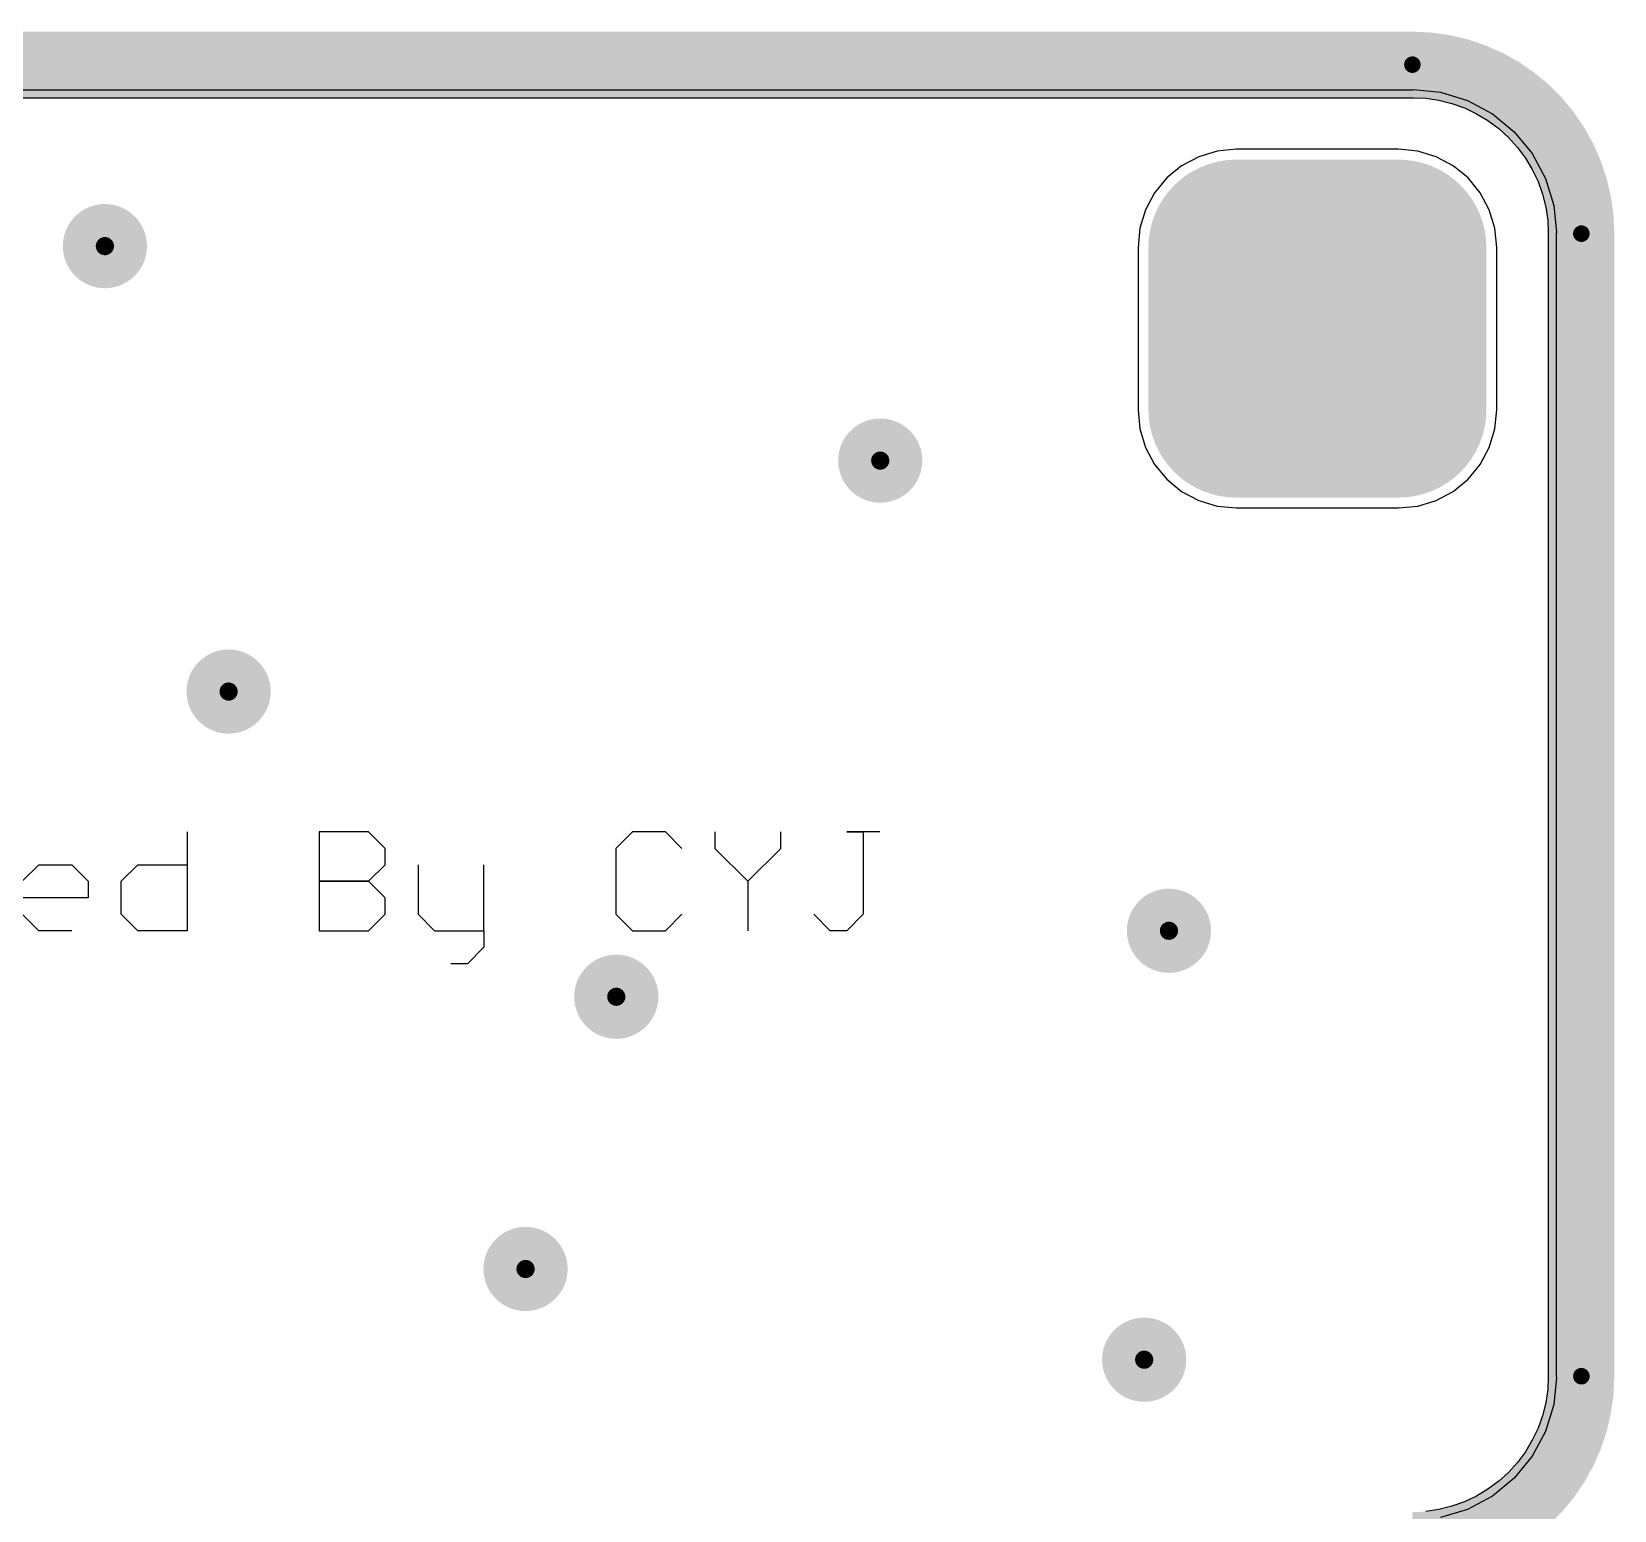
# Model space of a CAD drawing. Header units: millimetres. Extents: x 19 to 120, y 15 to 116.
# Drawn here: x 95.39 to 119.76, y 93.44 to 116.21 of the extents above; entities that cross this region are included whole.
import ezdxf

# ---------------------------------------------------------------- set-up
doc = ezdxf.new("R2010")
doc.units = ezdxf.units.MM
for name, color, linetype in [('BottomLayer', 5, 'Continuous'), ('BottomSolder', 6, 'Continuous'), ('InternalPlane1', 76, 'Continuous'), ('InternalPlane2', 16, 'Continuous'), ('KeepOutLayer', 6, 'Continuous'), ('Mechanical1', 6, 'Continuous'), ('MultiLayer', 9, 'Continuous'), ('PadHoleLayer', 156, 'Continuous'), ('TopLayer', 1, 'Continuous'), ('TopOverlay', 2, 'Continuous'), ('TopSolder', 216, 'Continuous'), ('ViaHoleLayer', 16, 'Continuous')]:
    doc.layers.add(name, color=color, linetype=linetype)

# ---------------------------------------------------------------- blocks, each defined once
blk = doc.blocks.new('D_______B_CYJ_4')
at = {"layer": 'TopOverlay'}
for p, q in [((-48.26, 2.285), (-48.26, 0.762)), ((-47.498, 2.285), (-48.26, 2.285)), ((-47.244, 2.031), (-47.498, 2.285)), ((-36.834, 2.285), (-36.834, 0.762)), ((-34.802, 2.285), (-34.802, 0.762)), ((-34.041, 2.285), (-34.802, 2.285)), ((-33.787, 2.031), (-34.041, 2.285)), ((-29.978, 2.285), (-30.232, 2.031)), ((-29.47, 2.285), (-29.978, 2.285)), ((-29.216, 2.031), (-29.47, 2.285)), ((-28.708, 2.285), (-28.708, 2.031)), ((-27.693, 2.031), (-27.693, 2.285)), ((-26.169, 2.285), (-26.677, 2.285)), ((-26.677, 2.285), (-26.423, 2.285)), ((-26.423, 2.285), (-26.423, 1.016)), ((-47.244, 1.016), (-47.244, 2.031)), ((-33.787, 1.778), (-33.787, 2.031)), ((-30.232, 2.031), (-30.232, 1.016)), ((-28.708, 2.031), (-28.2, 1.524)), ((-28.2, 1.524), (-27.693, 2.031)), ((-46.736, 1.524), (-46.483, 1.778)), ((-46.483, 1.778), (-45.975, 1.778)), ((-45.975, 1.778), (-45.721, 1.524)), ((-45.213, 1.524), (-44.959, 1.778)), ((-44.959, 1.778), (-44.197, 1.778)), ((-43.436, 1.778), (-43.689, 1.778)), ((-43.436, 0.762), (-43.436, 1.778)), ((-42.166, 1.778), (-42.42, 1.524)), ((-41.404, 1.778), (-42.166, 1.778)), ((-41.404, 0.508), (-41.404, 1.778)), ((-40.896, 0.762), (-40.896, 1.778)), ((-40.896, 1.778), (-40.135, 1.778)), ((-40.135, 1.778), (-39.881, 1.524)), ((-39.373, 1.524), (-39.119, 1.778)), ((-39.119, 1.778), (-38.611, 1.778)), ((-38.611, 1.778), (-38.357, 1.524)), ((-37.849, 1.524), (-37.595, 1.778)), ((-37.595, 1.778), (-36.834, 1.778)), ((-34.041, 1.524), (-33.787, 1.778)), ((-33.279, 1.778), (-33.279, 1.016)), ((-32.263, 0.762), (-32.263, 1.778)), ((-46.736, 1.016), (-46.736, 1.524)), ((-45.721, 1.524), (-45.721, 1.27)), ((-44.959, 1.27), (-45.213, 1.524)), ((-42.42, 1.524), (-42.42, 1.016)), ((-39.881, 1.524), (-39.881, 0.762)), ((-39.373, 1.016), (-39.373, 1.524)), ((-38.357, 1.524), (-38.357, 1.27)), ((-37.849, 1.016), (-37.849, 1.524)), ((-34.041, 1.524), (-34.802, 1.524)), ((-34.802, 1.524), (-34.041, 1.524)), ((-33.787, 1.27), (-34.041, 1.524)), ((-28.2, 1.524), (-28.2, 0.762)), ((-45.721, 1.27), (-46.736, 1.27)), ((-44.451, 1.27), (-44.959, 1.27)), ((-44.197, 1.016), (-44.451, 1.27)), ((-38.357, 1.27), (-39.373, 1.27)), ((-33.787, 1.016), (-33.787, 1.27)), ((-47.498, 0.762), (-47.244, 1.016)), ((-46.483, 0.762), (-46.736, 1.016)), ((-44.451, 0.762), (-44.197, 1.016)), ((-42.42, 1.016), (-42.166, 0.762)), ((-39.119, 0.762), (-39.373, 1.016)), ((-37.595, 0.762), (-37.849, 1.016)), ((-34.041, 0.762), (-33.787, 1.016)), ((-33.279, 1.016), (-33.025, 0.762)), ((-30.232, 1.016), (-29.978, 0.762)), ((-29.47, 0.762), (-29.216, 1.016)), ((-26.931, 0.762), (-27.185, 1.016)), ((-26.423, 1.016), (-26.677, 0.762)), ((-48.26, 0.762), (-47.498, 0.762)), ((-45.975, 0.762), (-46.483, 0.762)), ((-45.213, 0.762), (-44.451, 0.762)), ((-43.689, 0.762), (-43.182, 0.762)), ((-43.182, 0.762), (-43.436, 0.762)), ((-42.166, 0.762), (-41.404, 0.762)), ((-38.611, 0.762), (-39.119, 0.762)), ((-36.834, 0.762), (-37.595, 0.762)), ((-34.802, 0.762), (-34.041, 0.762)), ((-33.025, 0.762), (-32.263, 0.762)), ((-32.263, 0.762), (-32.263, 0.508)), ((-29.978, 0.762), (-29.47, 0.762)), ((-26.677, 0.762), (-26.931, 0.762)), ((-41.658, 0.254), (-41.404, 0.508)), ((-32.263, 0.508), (-32.517, 0.254)), ((-41.912, 0.254), (-41.658, 0.254)), ((-32.517, 0.254), (-32.771, 0.254))]:
    blk.add_line(p, q, dxfattribs=at)

msp = doc.modelspace()

# ---------------------------------------------------------------- linework, layer by layer
at = {"layer": 'BottomLayer'}
for p, q in [((21.906, 115.309), (116.651, 115.309)), ((116.651, 115.309), (116.67, 115.312)), ((116.67, 115.312), (117.084, 115.271)), ((117.084, 115.271), (117.5, 115.145)), ((117.5, 115.145), (117.884, 114.94)), ((117.884, 114.94), (118.22, 114.664)), ((118.22, 114.664), (118.496, 114.328)), ((113.644, 114.365), (113.361, 114.279)), ((113.939, 114.394), (113.644, 114.365)), ((116.439, 114.394), (113.939, 114.394)), ((116.734, 114.365), (116.439, 114.394)), ((117.017, 114.279), (116.734, 114.365)), ((118.496, 114.328), (118.701, 113.944)), ((113.099, 114.14), (112.87, 113.952)), ((113.361, 114.279), (113.099, 114.14)), ((117.279, 114.14), (117.017, 114.279)), ((117.508, 113.952), (117.279, 114.14)), ((112.87, 113.952), (112.682, 113.723)), ((117.696, 113.723), (117.508, 113.952)), ((118.701, 113.944), (118.827, 113.528)), ((112.682, 113.723), (112.543, 113.461)), ((117.835, 113.461), (117.696, 113.723)), ((112.543, 113.461), (112.457, 113.178)), ((117.921, 113.178), (117.835, 113.461)), ((118.827, 113.528), (118.868, 113.114)), ((112.457, 113.178), (112.428, 112.883)), ((117.95, 112.883), (117.921, 113.178)), ((118.868, 113.114), (118.865, 113.095)), ((118.865, 113.095), (118.865, 95.504)), ((112.428, 112.883), (112.428, 110.383)), ((117.95, 110.383), (117.95, 112.883)), ((112.428, 110.383), (112.457, 110.088)), ((117.921, 110.088), (117.95, 110.383)), ((112.457, 110.088), (112.543, 109.805)), ((117.835, 109.805), (117.921, 110.088)), ((112.543, 109.805), (112.682, 109.543)), ((117.696, 109.543), (117.835, 109.805)), ((112.682, 109.543), (112.87, 109.314)), ((117.508, 109.314), (117.696, 109.543)), ((112.87, 109.314), (113.099, 109.126)), ((117.279, 109.126), (117.508, 109.314)), ((113.099, 109.126), (113.361, 108.987)), ((113.361, 108.987), (113.644, 108.901)), ((116.734, 108.901), (117.017, 108.987)), ((117.017, 108.987), (117.279, 109.126)), ((113.644, 108.901), (113.939, 108.872)), ((113.939, 108.872), (116.439, 108.872)), ((116.439, 108.872), (116.734, 108.901)), ((118.868, 95.486), (118.827, 95.071)), ((118.865, 95.504), (118.868, 95.486)), ((118.827, 95.071), (118.701, 94.655)), ((118.701, 94.655), (118.496, 94.271)), ((118.496, 94.271), (118.22, 93.935)), ((118.22, 93.935), (117.884, 93.659)), ((117.884, 93.659), (117.5, 93.454)), ((117.5, 93.454), (117.084, 93.328))]:
    msp.add_line(p, q, dxfattribs=at)
for points, const_width in [([(113.314, 112.883, 1), (114.564, 112.883, 1)], 1.25), ([(115.814, 112.883, 1), (117.064, 112.883, 1)], 1.25), ([(96.406, 112.903, 1), (96.634, 112.903, 1)], 0.229), ([(113.314, 110.383, 1), (114.564, 110.383, 1)], 1.25), ([(115.814, 110.383, 1), (117.064, 110.383, 1)], 1.25), ([(108.344, 109.601, 1), (108.572, 109.601, 1)], 0.229), ([(98.311, 106.045, 1), (98.539, 106.045, 1)], 0.229), ([(112.789, 102.362, 1), (113.017, 102.362, 1)], 0.229), ([(104.28, 101.346, 1), (104.508, 101.346, 1)], 0.229), ([(102.883, 97.155, 1), (103.111, 97.155, 1)], 0.229), ([(112.408, 95.758, 1), (112.636, 95.758, 1)], 0.229)]:
    msp.add_lwpolyline(points, format="xyb", close=True, dxfattribs=dict(at, const_width=const_width))
for points in [[(113.939, 109.133), (116.439, 109.133), (113.939, 114.133), (116.439, 114.133)], [(112.689, 110.383), (117.689, 110.383), (112.689, 112.883), (117.689, 112.883)]]:
    msp.add_solid(points, dxfattribs=at)
at = {"layer": 'BottomSolder', "const_width": 1.352}
for points in [[(113.263, 112.883, 1), (114.615, 112.883, 1)], [(115.763, 112.883, 1), (117.115, 112.883, 1)], [(113.263, 110.383, 1), (114.615, 110.383, 1)], [(115.763, 110.383, 1), (117.115, 110.383, 1)]]:
    msp.add_lwpolyline(points, format="xyb", close=True, dxfattribs=at)
at = {"layer": 'BottomSolder'}
for points in [[(113.939, 109.031), (116.439, 109.031), (113.939, 114.235), (116.439, 114.235)], [(112.587, 110.383), (117.791, 110.383), (112.587, 112.883), (117.791, 112.883)]]:
    msp.add_solid(points, dxfattribs=at)
at = {"layer": 'InternalPlane1'}
for p, q in [((21.906, 115.187), (116.651, 115.187)), ((116.651, 115.187), (116.668, 115.188)), ((116.668, 115.188), (116.857, 115.179)), ((116.857, 115.179), (117.06, 115.149)), ((117.06, 115.149), (117.259, 115.099)), ((117.259, 115.099), (117.453, 115.03)), ((117.453, 115.03), (117.638, 114.942)), ((117.638, 114.942), (117.815, 114.836)), ((117.815, 114.836), (117.98, 114.714)), ((117.98, 114.714), (118.132, 114.576)), ((118.132, 114.576), (118.27, 114.424)), ((118.27, 114.424), (118.392, 114.259)), ((118.392, 114.259), (118.498, 114.082)), ((118.498, 114.082), (118.586, 113.897)), ((118.586, 113.897), (118.655, 113.703)), ((118.655, 113.703), (118.705, 113.504)), ((118.705, 113.504), (118.735, 113.301)), ((118.735, 113.301), (118.744, 113.112)), ((118.744, 113.112), (118.743, 113.095)), ((118.743, 113.095), (118.743, 95.504)), ((118.735, 95.299), (118.705, 95.096)), ((118.744, 95.487), (118.735, 95.299)), ((118.743, 95.504), (118.744, 95.487)), ((118.705, 95.096), (118.655, 94.896)), ((118.655, 94.896), (118.586, 94.703)), ((118.586, 94.703), (118.498, 94.517)), ((118.392, 94.341), (118.27, 94.176)), ((118.498, 94.517), (118.392, 94.341)), ((118.27, 94.176), (118.132, 94.024)), ((117.98, 93.886), (117.815, 93.763)), ((118.132, 94.024), (117.98, 93.886)), ((117.638, 93.658), (117.453, 93.57)), ((117.815, 93.763), (117.638, 93.658)), ((117.06, 93.451), (116.857, 93.42)), ((117.259, 93.501), (117.06, 93.451)), ((117.453, 93.57), (117.259, 93.501))]:
    msp.add_line(p, q, dxfattribs=at)
at = {"layer": 'InternalPlane1', "const_width": 1.016}
for points in [[(21.906, 115.697), (116.651, 115.697)], [(119.253, 95.504), (119.253, 113.095)]]:
    msp.add_lwpolyline(points, dxfattribs=at)
at = {"layer": 'InternalPlane1'}
for points, const_width in [([(116.397, 115.697, 1), (116.905, 115.697, 1)], 0.508), ([(116.397, 115.697, 1), (116.905, 115.697, 1)], 0.508), ([(114.185, 111.633, 1), (116.193, 111.633, 1)], 2.008), ([(118.999, 113.095, 1), (119.507, 113.095, 1)], 0.508), ([(118.999, 113.095, 1), (119.507, 113.095, 1)], 0.508), ([(118.999, 95.504, 1), (119.507, 95.504, 1)], 0.508), ([(118.999, 95.504, 1), (119.507, 95.504, 1)], 0.508)]:
    msp.add_lwpolyline(points, format="xyb", close=True, dxfattribs=dict(at, const_width=const_width))
at = {"layer": 'InternalPlane1', "const_width": 1.016}
for points in [[(116.651, 115.697, -0.414214), (119.253, 113.095)], [(119.253, 95.504, -0.414214), (116.651, 92.902)]]:
    msp.add_lwpolyline(points, format="xyb", dxfattribs=at)
at = {"layer": 'InternalPlane2'}
for p, q in [((21.906, 115.187), (116.651, 115.187)), ((116.651, 115.187), (116.668, 115.188)), ((116.668, 115.188), (116.857, 115.179)), ((116.857, 115.179), (117.06, 115.149)), ((117.06, 115.149), (117.259, 115.099)), ((117.259, 115.099), (117.453, 115.03)), ((117.453, 115.03), (117.638, 114.942)), ((117.638, 114.942), (117.815, 114.836)), ((117.815, 114.836), (117.98, 114.714)), ((117.98, 114.714), (118.132, 114.576)), ((118.132, 114.576), (118.27, 114.424)), ((118.27, 114.424), (118.392, 114.259)), ((118.392, 114.259), (118.498, 114.082)), ((118.498, 114.082), (118.586, 113.897)), ((118.586, 113.897), (118.655, 113.703)), ((118.655, 113.703), (118.705, 113.504)), ((118.705, 113.504), (118.735, 113.301)), ((118.735, 113.301), (118.744, 113.112)), ((118.744, 113.112), (118.743, 113.095)), ((118.743, 113.095), (118.743, 95.504)), ((118.735, 95.299), (118.705, 95.096)), ((118.744, 95.487), (118.735, 95.299)), ((118.743, 95.504), (118.744, 95.487)), ((118.705, 95.096), (118.655, 94.896)), ((118.655, 94.896), (118.586, 94.703)), ((118.586, 94.703), (118.498, 94.517)), ((118.392, 94.341), (118.27, 94.176)), ((118.498, 94.517), (118.392, 94.341)), ((118.27, 94.176), (118.132, 94.024)), ((117.98, 93.886), (117.815, 93.763)), ((118.132, 94.024), (117.98, 93.886)), ((117.638, 93.658), (117.453, 93.57)), ((117.815, 93.763), (117.638, 93.658)), ((117.06, 93.451), (116.857, 93.42)), ((117.259, 93.501), (117.06, 93.451)), ((117.453, 93.57), (117.259, 93.501))]:
    msp.add_line(p, q, dxfattribs=at)
at = {"layer": 'InternalPlane2', "const_width": 1.016}
for points in [[(21.906, 115.697), (116.651, 115.697)], [(119.253, 95.504), (119.253, 113.095)]]:
    msp.add_lwpolyline(points, dxfattribs=at)
at = {"layer": 'InternalPlane2'}
for points, const_width in [([(116.397, 115.697, 1), (116.905, 115.697, 1)], 0.508), ([(116.397, 115.697, 1), (116.905, 115.697, 1)], 0.508), ([(114.185, 111.633, 1), (116.193, 111.633, 1)], 2.008), ([(118.999, 113.095, 1), (119.507, 113.095, 1)], 0.508), ([(118.999, 113.095, 1), (119.507, 113.095, 1)], 0.508), ([(96.196, 112.903, 1), (96.844, 112.903, 1)], 0.648), ([(108.134, 109.601, 1), (108.782, 109.601, 1)], 0.648), ([(98.101, 106.045, 1), (98.749, 106.045, 1)], 0.648), ([(112.579, 102.362, 1), (113.227, 102.362, 1)], 0.648), ([(104.07, 101.346, 1), (104.718, 101.346, 1)], 0.648), ([(102.673, 97.155, 1), (103.321, 97.155, 1)], 0.648), ([(112.198, 95.758, 1), (112.846, 95.758, 1)], 0.648), ([(118.999, 95.504, 1), (119.507, 95.504, 1)], 0.508), ([(118.999, 95.504, 1), (119.507, 95.504, 1)], 0.508)]:
    msp.add_lwpolyline(points, format="xyb", close=True, dxfattribs=dict(at, const_width=const_width))
at = {"layer": 'InternalPlane2', "const_width": 1.016}
for points in [[(116.651, 115.697, -0.414214), (119.253, 113.095)], [(119.253, 95.504, -0.414214), (116.651, 92.902)]]:
    msp.add_lwpolyline(points, format="xyb", dxfattribs=at)
at = {"layer": 'KeepOutLayer', "const_width": 0.254}
for points in [[(21.906, 115.697), (116.651, 115.697)], [(119.253, 95.504), (119.253, 113.095)]]:
    msp.add_lwpolyline(points, dxfattribs=at)
at = {"layer": 'KeepOutLayer', "const_width": 0.127}
for points in [[(116.588, 115.697, 1), (116.715, 115.697, 1)], [(116.588, 115.697, 1), (116.715, 115.697, 1)], [(119.189, 113.095, 1), (119.317, 113.095, 1)], [(119.189, 113.095, 1), (119.317, 113.095, 1)], [(119.189, 95.504, 1), (119.317, 95.504, 1)], [(119.189, 95.504, 1), (119.317, 95.504, 1)]]:
    msp.add_lwpolyline(points, format="xyb", close=True, dxfattribs=at)
at = {"layer": 'KeepOutLayer', "const_width": 0.254}
for points in [[(116.651, 115.697, -0.414214), (119.253, 113.095)], [(119.253, 95.504, -0.414214), (116.651, 92.902)]]:
    msp.add_lwpolyline(points, format="xyb", dxfattribs=at)
at = {"layer": 'Mechanical1', "const_width": 0.254}
for points in [[(21.906, 115.697), (116.651, 115.697)], [(119.253, 95.504), (119.253, 113.095)]]:
    msp.add_lwpolyline(points, dxfattribs=at)
at = {"layer": 'Mechanical1', "const_width": 0.127}
for points in [[(116.588, 115.697, 1), (116.715, 115.697, 1)], [(116.588, 115.697, 1), (116.715, 115.697, 1)], [(119.189, 113.095, 1), (119.317, 113.095, 1)], [(119.189, 113.095, 1), (119.317, 113.095, 1)], [(119.189, 95.504, 1), (119.317, 95.504, 1)], [(119.189, 95.504, 1), (119.317, 95.504, 1)]]:
    msp.add_lwpolyline(points, format="xyb", close=True, dxfattribs=at)
at = {"layer": 'Mechanical1', "const_width": 0.254}
for points in [[(116.651, 115.697, -0.414214), (119.253, 113.095)], [(119.253, 95.504, -0.414214), (116.651, 92.902)]]:
    msp.add_lwpolyline(points, format="xyb", dxfattribs=at)
at = {"layer": 'MultiLayer'}
for points, const_width in [([(113.314, 112.883, 1), (114.564, 112.883, 1)], 1.25), ([(115.814, 112.883, 1), (117.064, 112.883, 1)], 1.25), ([(96.406, 112.903, 1), (96.634, 112.903, 1)], 0.229), ([(113.314, 110.383, 1), (114.564, 110.383, 1)], 1.25), ([(115.814, 110.383, 1), (117.064, 110.383, 1)], 1.25), ([(108.344, 109.601, 1), (108.572, 109.601, 1)], 0.229), ([(98.311, 106.045, 1), (98.539, 106.045, 1)], 0.229), ([(112.789, 102.362, 1), (113.017, 102.362, 1)], 0.229), ([(104.28, 101.346, 1), (104.508, 101.346, 1)], 0.229), ([(102.883, 97.155, 1), (103.111, 97.155, 1)], 0.229), ([(112.408, 95.758, 1), (112.636, 95.758, 1)], 0.229)]:
    msp.add_lwpolyline(points, format="xyb", close=True, dxfattribs=dict(at, const_width=const_width))
for points in [[(113.939, 109.133), (116.439, 109.133), (113.939, 114.133), (116.439, 114.133)], [(112.689, 110.383), (117.689, 110.383), (112.689, 112.883), (117.689, 112.883)]]:
    msp.add_solid(points, dxfattribs=at)
at = {"layer": 'PadHoleLayer', "const_width": 1.5}
msp.add_lwpolyline([(114.439, 111.633, 1), (115.939, 111.633, 1)], format="xyb", close=True, dxfattribs=at)
at = {"layer": 'TopLayer'}
for p, q in [((21.906, 115.309), (116.651, 115.309)), ((116.651, 115.309), (116.67, 115.312)), ((116.67, 115.312), (117.084, 115.271)), ((117.084, 115.271), (117.5, 115.145)), ((117.5, 115.145), (117.884, 114.94)), ((117.884, 114.94), (118.22, 114.664)), ((118.22, 114.664), (118.496, 114.328)), ((113.644, 114.365), (113.361, 114.279)), ((113.939, 114.394), (113.644, 114.365)), ((116.439, 114.394), (113.939, 114.394)), ((116.734, 114.365), (116.439, 114.394)), ((117.017, 114.279), (116.734, 114.365)), ((118.496, 114.328), (118.701, 113.944)), ((113.099, 114.14), (112.87, 113.952)), ((113.361, 114.279), (113.099, 114.14)), ((117.279, 114.14), (117.017, 114.279)), ((117.508, 113.952), (117.279, 114.14)), ((112.87, 113.952), (112.682, 113.723)), ((117.696, 113.723), (117.508, 113.952)), ((118.701, 113.944), (118.827, 113.528)), ((112.682, 113.723), (112.543, 113.461)), ((117.835, 113.461), (117.696, 113.723)), ((112.543, 113.461), (112.457, 113.178)), ((117.921, 113.178), (117.835, 113.461)), ((118.827, 113.528), (118.868, 113.114)), ((112.457, 113.178), (112.428, 112.883)), ((117.95, 112.883), (117.921, 113.178)), ((118.868, 113.114), (118.865, 113.095)), ((118.865, 113.095), (118.865, 95.504)), ((112.428, 112.883), (112.428, 110.383)), ((117.95, 110.383), (117.95, 112.883)), ((112.428, 110.383), (112.457, 110.088)), ((117.921, 110.088), (117.95, 110.383)), ((112.457, 110.088), (112.543, 109.805)), ((117.835, 109.805), (117.921, 110.088)), ((112.543, 109.805), (112.682, 109.543)), ((117.696, 109.543), (117.835, 109.805)), ((112.682, 109.543), (112.87, 109.314)), ((117.508, 109.314), (117.696, 109.543)), ((112.87, 109.314), (113.099, 109.126)), ((117.279, 109.126), (117.508, 109.314)), ((113.099, 109.126), (113.361, 108.987)), ((113.361, 108.987), (113.644, 108.901)), ((116.734, 108.901), (117.017, 108.987)), ((117.017, 108.987), (117.279, 109.126)), ((113.644, 108.901), (113.939, 108.872)), ((113.939, 108.872), (116.439, 108.872)), ((116.439, 108.872), (116.734, 108.901)), ((118.868, 95.486), (118.827, 95.071)), ((118.865, 95.504), (118.868, 95.486)), ((118.827, 95.071), (118.701, 94.655)), ((118.701, 94.655), (118.496, 94.271)), ((118.496, 94.271), (118.22, 93.935)), ((118.22, 93.935), (117.884, 93.659)), ((117.884, 93.659), (117.5, 93.454)), ((117.5, 93.454), (117.084, 93.328))]:
    msp.add_line(p, q, dxfattribs=at)
for points, const_width in [([(113.314, 112.883, 1), (114.564, 112.883, 1)], 1.25), ([(115.814, 112.883, 1), (117.064, 112.883, 1)], 1.25), ([(96.406, 112.903, 1), (96.634, 112.903, 1)], 0.229), ([(113.314, 110.383, 1), (114.564, 110.383, 1)], 1.25), ([(115.814, 110.383, 1), (117.064, 110.383, 1)], 1.25), ([(108.344, 109.601, 1), (108.572, 109.601, 1)], 0.229), ([(98.311, 106.045, 1), (98.539, 106.045, 1)], 0.229), ([(112.789, 102.362, 1), (113.017, 102.362, 1)], 0.229), ([(104.28, 101.346, 1), (104.508, 101.346, 1)], 0.229), ([(102.883, 97.155, 1), (103.111, 97.155, 1)], 0.229), ([(112.408, 95.758, 1), (112.636, 95.758, 1)], 0.229)]:
    msp.add_lwpolyline(points, format="xyb", close=True, dxfattribs=dict(at, const_width=const_width))
for points in [[(113.939, 109.133), (116.439, 109.133), (113.939, 114.133), (116.439, 114.133)], [(112.689, 110.383), (117.689, 110.383), (112.689, 112.883), (117.689, 112.883)]]:
    msp.add_solid(points, dxfattribs=at)
at = {"layer": 'TopSolder', "const_width": 1.352}
for points in [[(113.263, 112.883, 1), (114.615, 112.883, 1)], [(115.763, 112.883, 1), (117.115, 112.883, 1)], [(113.263, 110.383, 1), (114.615, 110.383, 1)], [(115.763, 110.383, 1), (117.115, 110.383, 1)]]:
    msp.add_lwpolyline(points, format="xyb", close=True, dxfattribs=at)
at = {"layer": 'TopSolder'}
for points in [[(113.939, 109.031), (116.439, 109.031), (113.939, 114.235), (116.439, 114.235)], [(112.587, 110.383), (117.791, 110.383), (112.587, 112.883), (117.791, 112.883)]]:
    msp.add_solid(points, dxfattribs=at)
at = {"layer": 'ViaHoleLayer', "const_width": 0.14}
for points in [[(96.45, 112.903, 1), (96.59, 112.903, 1)], [(108.388, 109.601, 1), (108.528, 109.601, 1)], [(98.355, 106.045, 1), (98.495, 106.045, 1)], [(112.833, 102.362, 1), (112.973, 102.362, 1)], [(104.324, 101.346, 1), (104.464, 101.346, 1)], [(102.927, 97.155, 1), (103.067, 97.155, 1)], [(112.452, 95.758, 1), (112.592, 95.758, 1)]]:
    msp.add_lwpolyline(points, format="xyb", close=True, dxfattribs=at)

# ---------------------------------------------------------------- block references
msp.add_blockref('D_______B_CYJ_4', (134.62, 101.6))

doc.saveas('drawing.dxf')
